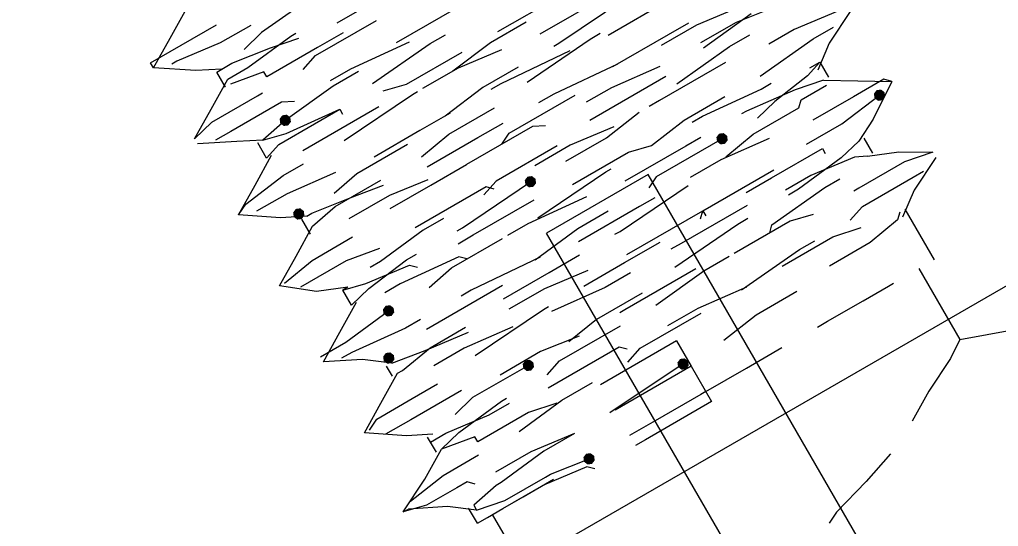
# Model space of a CAD drawing. Header units: millimetres. Extents: x 89051 to 218395, y -330386 to -125649.
# Drawn here: x 90744.4 to 90764.62, y -134135.58 to -134125.1 of the extents above; entities that cross this region are included whole.
import ezdxf

# ---------------------------------------------------------------- set-up
doc = ezdxf.new("R2010")
doc.units = ezdxf.units.MM
doc.header["$LTSCALE"] = 13
doc.linetypes.add('ACAD_ISO04W100', pattern=[30, 24, -3, 0, -3])
doc.layers.add('C00-00-00', color=7, linetype='Continuous')
doc.layers.add('标注、文本', color=3, linetype='Continuous', lineweight=25)
doc.styles.get("Standard").update_dxf_attribs({"font": 'gbenor.shx', "bigfont": 'gbcbig.shx'})
doc.dimstyles.new('1-15', dxfattribs={"dimscale": 20, "dimtxt": 3.5, "dimasz": 2, "dimexe": 1.5, "dimexo": 0.5, "dimgap": 0.5, "dimtad": 1, "dimtoh": 1, "dimdec": 1, "dimdsep": 46, "dimtxsty": 'Standard', "dimcen": 2.5, "dimclrd": 3, "dimclre": 3, "dimclrt": 3, "dimadec": 0, "dimazin": 2, "dimtfac": 1, "dimtdec": 1, "dimtmove": 0, "dimatfit": 2, "dimfxl": 1, "dimarcsym": 0})

# ---------------------------------------------------------------- blocks, each defined once
blk = doc.blocks.new('225635')
at = {"layer": 'C00-00-00'}
h = blk.add_hatch(color=256, dxfattribs=at)
h.dxf.hatch_style = 2
h.paths.add_polyline_path([(72512.227, -125600.66), (72512.142, -125600.695), (72512.106, -125600.781), (72512.142, -125600.866), (72512.227, -125600.902), (72512.313, -125600.866), (72512.348, -125600.781), (72512.313, -125600.695)])
h = blk.add_hatch(color=256, dxfattribs=at)
h.dxf.hatch_style = 2
h.paths.add_polyline_path([(72511.501, -125602.475), (72511.416, -125602.511), (72511.38, -125602.596), (72511.416, -125602.681), (72511.501, -125602.717), (72511.587, -125602.681), (72511.622, -125602.596), (72511.587, -125602.511)])
h = blk.add_hatch(color=256, dxfattribs=at)
h.dxf.hatch_style = 2
h.paths.add_polyline_path([(72515.979, -125604.29), (72515.893, -125604.326), (72515.858, -125604.411), (72515.893, -125604.497), (72515.979, -125604.532), (72516.064, -125604.497), (72516.1, -125604.411), (72516.064, -125604.326)])
h = blk.add_hatch(color=256, dxfattribs=at)
h.dxf.hatch_style = 2
h.paths.add_polyline_path([(72512.106, -125605.137), (72512.021, -125605.173), (72511.985, -125605.258), (72512.021, -125605.344), (72512.106, -125605.379), (72512.192, -125605.344), (72512.227, -125605.258), (72512.192, -125605.173)])
h = blk.add_hatch(color=256, dxfattribs=at)
h.dxf.hatch_style = 2
h.paths.add_polyline_path([(72519.851, -125605.5), (72519.765, -125605.536), (72519.73, -125605.621), (72519.765, -125605.707), (72519.851, -125605.742), (72519.936, -125605.707), (72519.972, -125605.621), (72519.936, -125605.536)])
h = blk.add_hatch(color=256, dxfattribs=at)
h.dxf.hatch_style = 2
h.paths.add_polyline_path([(72511.622, -125605.984), (72511.537, -125606.02), (72511.501, -125606.105), (72511.537, -125606.191), (72511.622, -125606.226), (72511.708, -125606.191), (72511.743, -125606.105), (72511.708, -125606.02)])
h = blk.add_hatch(color=256, dxfattribs=at)
h.dxf.hatch_style = 2
h.paths.add_polyline_path([(72523.118, -125606.347), (72523.033, -125606.383), (72522.997, -125606.468), (72523.033, -125606.554), (72523.118, -125606.589), (72523.204, -125606.554), (72523.239, -125606.468), (72523.204, -125606.383)])
h = blk.add_hatch(color=256, dxfattribs=at)
h.dxf.hatch_style = 2
h.paths.add_polyline_path([(72514.043, -125607.557), (72513.957, -125607.593), (72513.922, -125607.678), (72513.957, -125607.764), (72514.043, -125607.799), (72514.128, -125607.764), (72514.163, -125607.678), (72514.128, -125607.593)])
h = blk.add_hatch(color=256, dxfattribs=at)
h.dxf.hatch_style = 2
h.paths.add_polyline_path([(72516.826, -125609.13), (72516.74, -125609.166), (72516.705, -125609.251), (72516.74, -125609.337), (72516.826, -125609.372), (72516.911, -125609.337), (72516.947, -125609.251), (72516.911, -125609.166)])
h = blk.add_hatch(color=256, dxfattribs=at)
h.dxf.hatch_style = 2
h.paths.add_polyline_path([(72514.164, -125609.856), (72514.078, -125609.892), (72514.043, -125609.977), (72514.078, -125610.063), (72514.164, -125610.098), (72514.249, -125610.063), (72514.285, -125609.977), (72514.249, -125609.892)])
at = {"layer": 'C00-00-00', "lineweight": 15}
for points in [[(72511.017, -125598.119), (72511.622, -125597.756)], [(72510.412, -125598.482), (72511.017, -125598.119)], [(72510.412, -125598.482), (72510.412, -125598.361)], [(72510.412, -125598.361), (72511.138, -125598.361)], [(72511.138, -125598.966), (72510.412, -125598.482)], [(72511.138, -125598.361), (72511.985, -125598.361)], [(72510.896, -125598.603), (72510.775, -125598.603)], [(72511.864, -125598.724), (72510.896, -125598.603)], [(72512.59, -125598.724), (72511.864, -125598.724)], [(72514.043, -125598.845), (72512.711, -125598.966)], [(72511.622, -125599.208), (72511.138, -125598.966)], [(72512.711, -125598.966), (72512.227, -125599.087)], [(72511.501, -125599.208), (72511.864, -125599.208)], [(72511.501, -125599.571), (72511.501, -125599.208)], [(72511.864, -125599.208), (72512.711, -125599.329)], [(72512.106, -125599.45), (72513.195, -125599.329)], [(72512.711, -125599.329), (72513.316, -125599.45)], [(72513.195, -125599.329), (72513.316, -125599.329)], [(72511.017, -125599.813), (72511.622, -125599.45)], [(72511.622, -125599.45), (72512.106, -125599.45)], [(72512.348, -125599.692), (72511.622, -125599.571)], [(72512.348, -125599.813), (72512.348, -125599.692)], [(72514.164, -125599.571), (72515.858, -125599.571)], [(72510.412, -125600.176), (72511.017, -125599.813)], [(72513.558, -125599.813), (72512.348, -125599.813)], [(72513.074, -125600.055), (72513.437, -125599.934)], [(72513.437, -125599.934), (72514.89, -125599.934)], [(72514.164, -125599.813), (72513.558, -125599.813)], [(72510.412, -125600.176), (72510.896, -125600.055)], [(72510.896, -125600.055), (72511.985, -125600.055)], [(72511.985, -125600.055), (72512.106, -125600.055)], [(72511.138, -125600.66), (72510.412, -125600.297)], [(72511.138, -125600.418), (72510.775, -125600.418)], [(72512.348, -125600.418), (72511.138, -125600.418)], [(72512.59, -125600.539), (72512.348, -125600.418)], [(72513.922, -125600.539), (72513.437, -125600.539)], [(72515.253, -125600.66), (72513.922, -125600.539)], [(72516.826, -125600.539), (72515.011, -125600.539)], [(72511.622, -125600.902), (72511.138, -125600.66)], [(72513.437, -125600.66), (72512.227, -125600.781)], [(72514.043, -125600.66), (72513.437, -125600.66)], [(72511.501, -125601.265), (72511.501, -125600.902)], [(72512.227, -125600.781), (72511.622, -125600.902)], [(72511.622, -125600.902), (72512.106, -125601.023)], [(72514.164, -125601.023), (72515.616, -125600.902)], [(72515.616, -125600.902), (72515.979, -125600.902)], [(72511.501, -125601.265), (72511.864, -125601.144)], [(72511.864, -125601.144), (72512.711, -125601.144)], [(72512.106, -125601.023), (72513.316, -125601.144)], [(72512.711, -125601.144), (72513.316, -125601.144)], [(72513.316, -125601.144), (72513.316, -125601.265)], [(72511.017, -125601.628), (72511.622, -125601.265)], [(72514.285, -125601.265), (72514.769, -125601.386)], [(72512.832, -125601.507), (72512.227, -125601.507)], [(72514.043, -125601.507), (72512.832, -125601.507)], [(72514.769, -125601.386), (72516.1, -125601.386)], [(72515.737, -125601.628), (72516.705, -125601.507)], [(72516.705, -125601.507), (72517.552, -125601.507)], [(72516.947, -125601.386), (72518.399, -125601.386)], [(72510.412, -125601.991), (72511.017, -125601.628)], [(72510.654, -125601.87), (72511.622, -125601.749)], [(72511.622, -125601.749), (72512.106, -125601.749)], [(72513.074, -125601.749), (72514.769, -125601.628)], [(72514.769, -125601.628), (72514.89, -125601.628)], [(72515.858, -125601.628), (72515.011, -125601.628)], [(72516.826, -125601.749), (72515.858, -125601.628)], [(72510.412, -125601.991), (72510.654, -125601.87)], [(72511.138, -125602.475), (72510.412, -125601.991)], [(72519.367, -125601.87), (72517.673, -125601.87)], [(72511.501, -125602.112), (72510.775, -125602.112)], [(72512.59, -125602.233), (72511.501, -125602.112)], [(72519.609, -125602.112), (72517.915, -125602.233)], [(72514.527, -125602.354), (72513.437, -125602.354)], [(72515.253, -125602.354), (72514.527, -125602.354)], [(72516.1, -125602.233), (72515.132, -125602.354)], [(72516.947, -125602.233), (72516.1, -125602.233)], [(72516.463, -125602.354), (72516.221, -125602.354)], [(72518.036, -125602.475), (72516.463, -125602.354)], [(72517.915, -125602.233), (72517.794, -125602.233)], [(72511.622, -125602.717), (72511.138, -125602.475)], [(72512.953, -125602.475), (72512.348, -125602.596)], [(72514.164, -125602.475), (72512.953, -125602.475)], [(72516.947, -125602.596), (72518.52, -125602.475)], [(72518.52, -125602.475), (72518.762, -125602.475)], [(72520.335, -125602.596), (72518.883, -125602.596)], [(72511.501, -125603.08), (72511.501, -125602.717)], [(72511.622, -125602.717), (72511.743, -125602.717)], [(72511.743, -125602.717), (72512.59, -125602.838)], [(72514.285, -125602.838), (72515.011, -125602.717)], [(72515.011, -125602.717), (72516.1, -125602.717)], [(72511.017, -125603.322), (72511.622, -125602.959)], [(72511.622, -125602.959), (72512.227, -125602.838)], [(72512.227, -125602.838), (72513.316, -125602.838)], [(72512.59, -125602.838), (72513.316, -125602.959)], [(72513.316, -125603.201), (72512.348, -125603.201)], [(72514.164, -125603.322), (72513.316, -125603.201)], [(72514.285, -125603.08), (72515.495, -125603.08)], [(72515.495, -125603.08), (72516.1, -125603.08)], [(72516.947, -125603.08), (72517.31, -125603.08)], [(72517.31, -125603.08), (72518.762, -125603.201)], [(72518.641, -125603.201), (72519.972, -125603.201)], [(72519.972, -125603.201), (72520.456, -125603.201)], [(72510.412, -125603.685), (72511.017, -125603.322)], [(72515.858, -125603.443), (72516.1, -125603.322)], [(72516.1, -125603.322), (72517.673, -125603.322)], [(72519.73, -125603.322), (72520.577, -125603.322)], [(72520.577, -125603.322), (72521.545, -125603.443)], [(72510.533, -125603.685), (72511.259, -125603.564)], [(72511.259, -125603.564), (72512.227, -125603.564)], [(72513.195, -125603.443), (72514.164, -125603.443)], [(72514.164, -125603.443), (72515.011, -125603.443)], [(72516.584, -125603.443), (72515.011, -125603.443)], [(72516.826, -125603.564), (72516.584, -125603.443)], [(72518.399, -125603.564), (72517.794, -125603.564)], [(72519.488, -125603.685), (72518.399, -125603.564)], [(72511.017, -125604.169), (72510.412, -125603.685)], [(72521.666, -125603.685), (72520.456, -125603.806)], [(72521.303, -125603.685), (72520.456, -125603.685)], [(72522.15, -125603.806), (72521.303, -125603.685)], [(72511.864, -125603.927), (72510.775, -125603.927)], [(72512.59, -125604.048), (72511.864, -125603.927)], [(72518.883, -125603.927), (72517.673, -125603.927)], [(72519.488, -125603.927), (72518.883, -125603.927)], [(72511.622, -125604.411), (72511.017, -125604.169)], [(72513.558, -125604.169), (72512.469, -125604.29)], [(72515.132, -125604.048), (72513.437, -125604.048)], [(72514.043, -125604.169), (72513.558, -125604.169)], [(72515.374, -125604.048), (72515.011, -125604.169)], [(72515.253, -125604.169), (72515.132, -125604.048)], [(72516.826, -125604.048), (72515.374, -125604.048)], [(72517.068, -125604.169), (72516.221, -125604.169)], [(72518.036, -125604.29), (72517.068, -125604.169)], [(72519.609, -125604.169), (72520.94, -125604.048)], [(72520.94, -125604.048), (72521.424, -125604.048)], [(72511.622, -125604.411), (72511.501, -125604.411)], [(72511.501, -125604.411), (72511.985, -125604.532)], [(72511.501, -125604.774), (72511.501, -125604.411)], [(72512.469, -125604.29), (72512.227, -125604.29)], [(72514.285, -125604.532), (72515.979, -125604.411)], [(72516.826, -125604.411), (72517.794, -125604.411)], [(72517.794, -125604.411), (72518.641, -125604.29)], [(72519.125, -125604.29), (72518.883, -125604.29)], [(72520.698, -125604.29), (72519.125, -125604.29)], [(72522.271, -125604.411), (72521.666, -125604.411)], [(72523.239, -125604.532), (72522.271, -125604.411)], [(72511.985, -125604.532), (72512.953, -125604.653)], [(72511.985, -125604.653), (72512.953, -125604.532)], [(72512.953, -125604.532), (72513.195, -125604.532)], [(72514.164, -125604.532), (72514.285, -125604.532)], [(72511.017, -125605.137), (72511.622, -125604.774)], [(72511.501, -125604.774), (72511.985, -125604.653)], [(72512.953, -125604.653), (72513.074, -125604.774)], [(72514.043, -125604.774), (72514.406, -125604.774)], [(72514.406, -125604.774), (72515.858, -125604.774)], [(72521.182, -125604.895), (72522.513, -125604.774)], [(72522.513, -125604.774), (72522.997, -125604.774)], [(72523.481, -125604.653), (72522.755, -125605.016)], [(72512.59, -125604.895), (72512.227, -125604.895)], [(72513.922, -125605.016), (72512.59, -125604.895)], [(72514.043, -125605.137), (72513.922, -125605.016)], [(72515.737, -125605.137), (72517.431, -125605.016)], [(72516.705, -125604.895), (72518.036, -125604.895)], [(72517.431, -125605.016), (72517.552, -125605.016)], [(72518.036, -125604.895), (72518.52, -125605.016)], [(72518.52, -125605.016), (72519.367, -125604.895)], [(72519.367, -125604.895), (72520.335, -125604.895)], [(72519.488, -125605.016), (72519.73, -125605.016)], [(72519.73, -125605.016), (72521.061, -125605.137)], [(72522.755, -125605.016), (72522.271, -125605.379)], [(72510.412, -125605.5), (72511.017, -125605.137)], [(72513.074, -125605.258), (72513.679, -125605.137)], [(72513.679, -125605.137), (72514.89, -125605.137)], [(72515.495, -125605.137), (72515.011, -125605.137)], [(72516.826, -125605.258), (72515.495, -125605.137)], [(72521.061, -125605.137), (72521.303, -125605.137)], [(72510.412, -125605.379), (72511.017, -125605.379)], [(72511.017, -125605.379), (72512.106, -125605.258)], [(72519.125, -125605.379), (72517.673, -125605.379)], [(72519.488, -125605.379), (72519.125, -125605.379)], [(72520.577, -125605.379), (72520.456, -125605.379)], [(72521.666, -125605.5), (72520.577, -125605.379)], [(72522.029, -125605.379), (72521.182, -125605.5)], [(72522.392, -125605.258), (72522.029, -125605.379)], [(72522.15, -125605.258), (72522.392, -125605.258)], [(72522.392, -125605.258), (72522.392, -125605.621)], [(72511.138, -125605.863), (72510.412, -125605.5)], [(72511.017, -125605.621), (72510.775, -125605.621)], [(72512.227, -125605.742), (72511.017, -125605.621)], [(72518.157, -125605.5), (72515.737, -125605.5)], [(72515.737, -125621.231), (72515.737, -125605.5)], [(72518.278, -125605.621), (72518.036, -125605.742)], [(72518.157, -125621.231), (72518.157, -125605.5)], [(72519.851, -125605.621), (72518.278, -125605.621)], [(72521.182, -125605.5), (72520.698, -125605.621)], [(72522.271, -125605.621), (72521.666, -125605.5)], [(72522.271, -125605.621), (72522.876, -125605.984)], [(72512.59, -125605.742), (72512.227, -125605.742)], [(72513.8, -125605.742), (72513.558, -125605.742)], [(72515.374, -125605.863), (72513.8, -125605.742)], [(72516.342, -125605.742), (72515.253, -125605.863)], [(72517.068, -125605.742), (72516.342, -125605.742)], [(72521.545, -125605.863), (72521.666, -125605.742)], [(72521.666, -125605.742), (72522.271, -125605.742)], [(72511.622, -125606.226), (72511.138, -125605.863)], [(72513.195, -125605.984), (72512.59, -125605.984)], [(72514.406, -125605.984), (72513.195, -125605.984)], [(72517.673, -125605.984), (72516.221, -125605.984)], [(72518.036, -125605.984), (72517.673, -125605.984)], [(72519.609, -125605.984), (72518.883, -125605.984)], [(72520.698, -125606.105), (72519.609, -125605.984)], [(72519.73, -125605.984), (72520.456, -125605.863)], [(72520.456, -125605.863), (72521.545, -125605.863)], [(72522.876, -125605.984), (72523.481, -125606.347)], [(72511.501, -125606.468), (72511.501, -125606.226)], [(72511.622, -125606.226), (72512.348, -125606.347)], [(72514.285, -125606.226), (72515.374, -125606.226)], [(72515.374, -125606.226), (72516.1, -125606.226)], [(72516.947, -125606.226), (72517.068, -125606.226)], [(72517.068, -125606.226), (72518.762, -125606.105)], [(72522.634, -125606.226), (72521.666, -125606.226)], [(72523.36, -125606.226), (72522.634, -125606.226)], [(72523.481, -125606.347), (72523.36, -125606.226)], [(72511.743, -125606.468), (72512.469, -125606.347)], [(72512.348, -125606.347), (72513.316, -125606.468)], [(72512.469, -125606.347), (72513.316, -125606.347)], [(72523.481, -125606.347), (72522.755, -125606.831)], [(72511.017, -125606.831), (72511.622, -125606.468)], [(72511.622, -125606.468), (72511.743, -125606.468)], [(72514.285, -125606.468), (72515.132, -125606.468)], [(72515.132, -125606.468), (72516.1, -125606.589)], [(72521.303, -125606.589), (72522.15, -125606.589)], [(72522.15, -125606.589), (72523.118, -125606.468)], [(72510.412, -125607.194), (72511.017, -125606.831)], [(72513.074, -125606.71), (72512.348, -125606.71)], [(72514.164, -125606.831), (72513.074, -125606.71)], [(72513.195, -125606.952), (72514.89, -125606.831)], [(72514.89, -125606.831), (72515.011, -125606.831)], [(72515.858, -125606.831), (72516.826, -125606.831)], [(72516.826, -125606.831), (72517.673, -125606.831)], [(72516.947, -125606.71), (72518.762, -125606.71)], [(72518.641, -125606.831), (72518.762, -125606.71)], [(72518.762, -125606.71), (72520.456, -125606.71)], [(72518.762, -125606.71), (72518.762, -125606.831)], [(72519.73, -125606.831), (72520.335, -125606.831)], [(72520.335, -125606.831), (72521.545, -125606.831)], [(72521.545, -125606.831), (72521.545, -125606.952)], [(72522.755, -125606.831), (72522.271, -125607.073)], [(72516.221, -125607.073), (72515.011, -125606.952)], [(72511.138, -125607.678), (72510.412, -125607.194)], [(72510.533, -125607.194), (72510.775, -125607.073)], [(72510.775, -125607.073), (72511.622, -125607.073)], [(72511.622, -125607.073), (72512.227, -125607.073)], [(72516.826, -125607.073), (72516.221, -125607.073)], [(72518.036, -125607.073), (72517.794, -125607.073)], [(72519.609, -125607.073), (72518.036, -125607.073)], [(72521.061, -125607.194), (72520.456, -125607.194)], [(72521.787, -125607.194), (72520.698, -125607.315)], [(72522.029, -125607.315), (72521.061, -125607.194)], [(72522.271, -125607.073), (72521.787, -125607.194)], [(72522.392, -125607.073), (72522.392, -125607.436)], [(72511.38, -125607.436), (72510.775, -125607.436)], [(72512.59, -125607.436), (72511.38, -125607.436)], [(72519.246, -125607.315), (72517.673, -125607.436)], [(72519.488, -125607.315), (72519.246, -125607.315)], [(72520.698, -125607.315), (72520.456, -125607.315)], [(72522.271, -125607.436), (72522.029, -125607.315)], [(72522.271, -125607.436), (72522.876, -125607.678)], [(72514.406, -125607.557), (72513.437, -125607.557)], [(72515.253, -125607.678), (72514.406, -125607.557)], [(72515.737, -125607.557), (72515.011, -125607.678)], [(72516.826, -125607.557), (72515.737, -125607.557)], [(72519.851, -125607.678), (72521.182, -125607.557)], [(72521.182, -125607.557), (72521.545, -125607.557)], [(72511.622, -125607.92), (72511.138, -125607.678)], [(72512.711, -125607.678), (72512.227, -125607.799)], [(72514.043, -125607.678), (72512.711, -125607.678)], [(72516.342, -125607.678), (72516.221, -125607.678)], [(72518.036, -125607.678), (72516.342, -125607.678)], [(72516.947, -125607.92), (72518.157, -125607.799)], [(72518.157, -125607.799), (72518.762, -125607.799)], [(72520.214, -125607.799), (72518.883, -125607.799)], [(72519.73, -125607.799), (72519.851, -125607.678)], [(72520.698, -125607.92), (72520.214, -125607.799)], [(72522.876, -125607.678), (72523.481, -125608.041)], [(72511.501, -125608.283), (72511.501, -125607.92)], [(72511.501, -125608.041), (72511.864, -125608.041)], [(72511.864, -125608.041), (72512.832, -125608.162)], [(72512.106, -125608.162), (72513.195, -125608.041)], [(72513.195, -125608.041), (72513.316, -125608.041)], [(72514.285, -125608.041), (72514.648, -125607.92)], [(72514.648, -125607.92), (72516.1, -125607.92)], [(72521.787, -125607.92), (72521.666, -125607.92)], [(72522.876, -125607.92), (72521.787, -125607.92)], [(72523.481, -125608.041), (72522.876, -125607.92)], [(72511.622, -125608.283), (72512.106, -125608.162)], [(72512.832, -125608.162), (72513.316, -125608.162)], [(72523.481, -125608.162), (72522.755, -125608.525)], [(72511.017, -125608.646), (72511.622, -125608.283)], [(72512.348, -125608.404), (72511.622, -125608.283)], [(72512.348, -125608.525), (72512.348, -125608.404)], [(72514.164, -125608.283), (72515.858, -125608.283)], [(72515.858, -125608.283), (72515.979, -125608.404)], [(72516.947, -125608.404), (72517.673, -125608.404)], [(72517.673, -125608.404), (72518.762, -125608.525)], [(72518.641, -125608.525), (72520.093, -125608.404)], [(72520.093, -125608.404), (72520.456, -125608.404)], [(72521.303, -125608.404), (72521.666, -125608.283)], [(72521.666, -125608.283), (72522.876, -125608.283)], [(72522.876, -125608.283), (72523.118, -125608.283)], [(72510.291, -125609.009), (72511.017, -125608.646)], [(72513.558, -125608.525), (72512.348, -125608.525)], [(72513.195, -125608.767), (72514.285, -125608.646)], [(72514.164, -125608.646), (72513.558, -125608.525)], [(72514.285, -125608.646), (72515.011, -125608.646)], [(72515.858, -125608.646), (72516.221, -125608.525)], [(72516.221, -125608.525), (72517.673, -125608.525)], [(72519.609, -125608.525), (72520.819, -125608.525)], [(72520.819, -125608.525), (72521.424, -125608.646)], [(72522.755, -125608.525), (72522.271, -125608.888)], [(72510.533, -125608.888), (72511.38, -125608.767)], [(72511.38, -125608.767), (72512.227, -125608.767)], [(72516.947, -125608.767), (72515.132, -125608.767)], [(72516.947, -125608.767), (72516.947, -125609.372)], [(72522.271, -125608.767), (72522.15, -125608.888)], [(72522.392, -125608.767), (72522.392, -125609.977)], [(72510.775, -125609.13), (72510.291, -125609.009)], [(72510.291, -125609.009), (72510.412, -125609.009)], [(72511.138, -125609.372), (72510.412, -125609.009)], [(72521.424, -125609.009), (72520.456, -125609.009)], [(72522.15, -125608.888), (72521.424, -125609.009)], [(72511.501, -125609.13), (72510.775, -125609.13)], [(72511.743, -125609.13), (72511.501, -125609.13)], [(72511.864, -125609.251), (72511.743, -125609.13)], [(72513.195, -125609.251), (72512.348, -125609.251)], [(72514.164, -125609.372), (72513.195, -125609.251)], [(72516.826, -125609.251), (72515.011, -125609.372)], [(72518.641, -125609.13), (72517.794, -125609.251)], [(72519.609, -125609.13), (72518.641, -125609.13)], [(72511.622, -125609.735), (72511.138, -125609.372)], [(72513.437, -125609.372), (72512.348, -125609.493)], [(72514.164, -125609.372), (72513.437, -125609.372)], [(72516.947, -125609.372), (72515.132, -125609.372)], [(72516.947, -125609.372), (72516.947, -125610.219)], [(72511.501, -125609.977), (72511.501, -125609.614)], [(72512.227, -125609.493), (72511.622, -125609.614)], [(72511.622, -125609.614), (72511.622, -125609.735)], [(72512.348, -125609.493), (72512.227, -125609.493)], [(72511.622, -125609.735), (72512.227, -125609.856)], [(72512.227, -125609.856), (72513.195, -125609.856)], [(72513.195, -125609.856), (72513.316, -125609.856)], [(72513.316, -125609.856), (72514.164, -125609.977)], [(72511.501, -125609.977), (72511.743, -125609.977)], [(72511.743, -125609.977), (72512.106, -125609.977)], [(72511.864, -125611.672), (72511.864, -125609.977)], [(72512.106, -125609.977), (72512.59, -125609.977)], [(72513.074, -125609.977), (72512.348, -125609.977)], [(72512.59, -125609.977), (72513.316, -125609.977)], [(72514.043, -125610.098), (72513.074, -125609.977)], [(72515.737, -125609.977), (72515.132, -125609.977)], [(72516.826, -125609.977), (72515.737, -125609.977)], [(72516.947, -125609.977), (72516.826, -125609.977)], [(72516.947, -125609.977), (72517.915, -125609.977)], [(72517.915, -125609.977), (72518.762, -125609.977)], [(72519.609, -125609.977), (72519.851, -125609.977)], [(72519.851, -125609.977), (72520.698, -125609.977)], [(72520.698, -125609.977), (72521.303, -125609.977)], [(72521.303, -125609.977), (72521.424, -125609.977)], [(72522.029, -125609.977), (72522.029, -125611.672)], [(72514.164, -125610.219), (72514.043, -125610.098)], [(72515.374, -125610.219), (72515.132, -125610.219)], [(72516.947, -125610.219), (72515.374, -125610.219)], [(72522.029, -125611.672), (72521.666, -125611.914)], [(72522.029, -125611.672), (72523.723, -125612.277)], [(72521.666, -125611.914), (72520.94, -125612.277)], [(72520.94, -125612.277), (72520.335, -125612.64)], [(72519.609, -125613.003), (72518.883, -125613.245)], [(72518.883, -125613.245), (72518.036, -125613.487)], [(72518.036, -125613.487), (72517.794, -125613.608)]]:
    blk.add_lwpolyline(points, dxfattribs=at)
at = {"layer": '标注、文本', "color": 1, "linetype": 'ACAD_ISO04W100', "lineweight": 15}
blk.add_line((72418.952, -125611.188), (72558.051, -125611.188), dxfattribs=at)
blk = doc.blocks.new('*D580')
at = {"layer": 'Defpoints', "color": 0, "transparency": 16777216}
for p in [(90794.776, -134113.287), (90674.312, -134182.836), (90940.67, -134217.792), (90006.08, -134300.778), (90933.981, -134300.778)]:
    blk.add_point(p, dxfattribs=at)
at = {"layer": '标注、文本', "color": 3, "lineweight": -2, "transparency": 16777216}
for p, q in [((90803.436, -134108.287), (90909.885, -134046.828)), ((90943.981, -134300.778), (90977.93, -134300.778))]:
    blk.add_line(p, q, dxfattribs=at)
blk.add_arc((90470.031, -134300.778), 477.9, 4.79703, 25.20297, dxfattribs=at)
at = {"layer": '标注、文本', "color": 3, "transparency": 16777216}
for points in [[(90896.529, -134100.365), (90908.345, -134094.187), (90883.904, -134061.828)], [(90952.917, -134260.534), (90939.596, -134261.092), (90947.93, -134300.778)]]:
    blk.add_solid(points, dxfattribs=at)
at = {"layer": '标注、文本', "color": 3, "transparency": 16777216, "insert": (90975.113, -134165.442), "char_height": 70, "attachment_point": 5, "rotation": 285}
blk.add_mtext('30°', dxfattribs=at)

msp = doc.modelspace()

# ---------------------------------------------------------------- block references
at = {"layer": '标注、文本', "rotation": 30}
msp.add_blockref('225635', (-34847.934, -61609.833), dxfattribs=at)

# ---------------------------------------------------------------- dimensions: what is measured, and where the dimension line sits
at = {"layer": '标注、文本'}
dim = msp.add_angular_dim_2l(base=(90940.67, -134217.792), line1=((90006.08, -134300.778), (90933.981, -134300.778)), line2=((90674.312, -134182.836), (90794.776, -134113.287)), dimstyle='1-15', dxfattribs=at)
dim.commit()
dim.dimension.update_dxf_attribs({"geometry": '*D580', "text_midpoint": (90975.113, -134165.442)})

doc.saveas('drawing.dxf')
